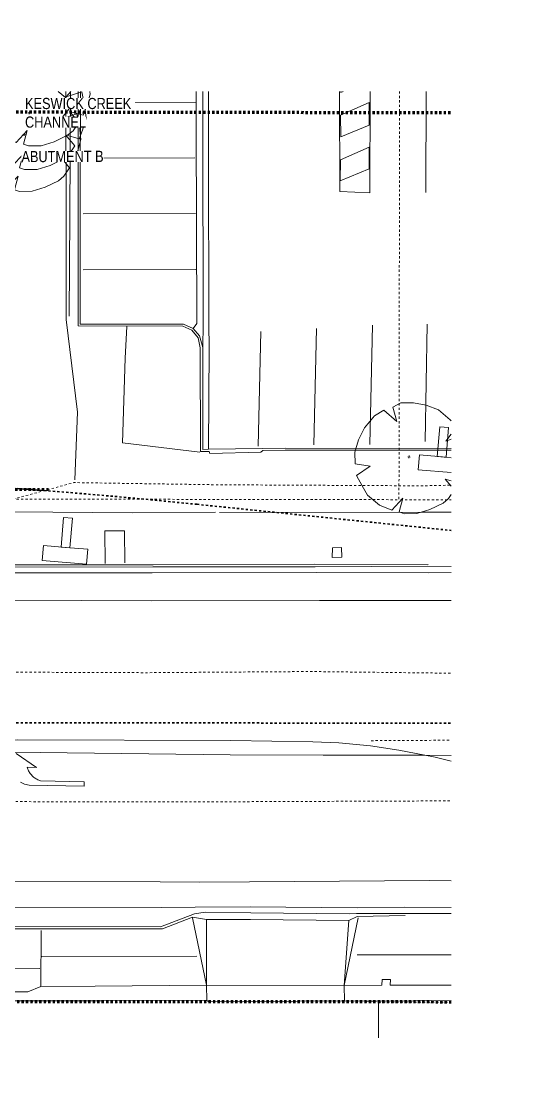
# Model space of a CAD drawing. Header units: metres. Extents: x 564 to 760, y 3 to 1698.
# Drawn here: x 627.97 to 650.71, y 1649.6 to 1697.51 of the extents above; entities that cross this region are included whole.
import ezdxf

# ---------------------------------------------------------------- set-up
doc = ezdxf.new("R2010")
doc.units = ezdxf.units.M
for name, pattern in [('ControlLine', [0.02, 0.0125, -0.0025, 0.0025, -0.0025]), ('Dashed', [0.0075, 0.005, -0.0025]), ('IMPORT-BDYS-Boundary _3_', [0.01, 0.009, -0.001]), ('IMPORT-BDYS-ProjBoundary', [0.008, 0.006, -0.002]), ('IMPORT-FURN-Fence _3_', [0.005, 0.004167, -0.0008333]), ('IMPORT-LNMK-LaneLine3 _3_', [0.012, 0.003, -0.009]), ('IMPORT-LNMK-LineCont _3_', [0.004, 0.001, -0.003])]:
    doc.linetypes.add(name, pattern=pattern)
for name, color, linetype, lineweight in [('D-BDGE', 7, 'Continuous', 13), ('D-ENHA-GEN-LINE', 7, 'Continuous', 9), ('D-ENHA-TEXT', 7, 'Continuous', 9)]:
    doc.layers.add(name, color=color, linetype=linetype, lineweight=lineweight)
doc.styles.add('Arial Narrow', font='ARIALN.TTF', dxfattribs={"height": 0.5})

# ---------------------------------------------------------------- blocks, each defined once
blk = doc.blocks.new('T2DPAA-T2D-PWA-RW-M2D-000002_ControlLinesMinor_rvt-2-DRG-2871031 - CONSTRUCTION SEQUENCE STAGE A2')
at = {"layer": 'D-BDGE', "color": 150, "linetype": 'ControlLine', "lineweight": 35, "true_color": 0x0080ff}
for p, q in [((597.318, 1675.829), (608.732, 1674.657)), ((567.602, 1666.054), (608.732, 1666.004))]:
    blk.add_line(p, q, dxfattribs=at)
blk.add_arc((568.715, 1397.294), 280, 84.13687, 90.22767, dxfattribs=at)
blk = doc.blocks.new('T2DPAA-T2D-PWA-SU-M2D-000002_dwg-40815123-DRG-2871031 - CONSTRUCTION SEQUENCE STAGE A2')
at = {"color": 9, "lineweight": 18, "true_color": 0xc0c0c0}
for p, q in [((58.703, 1585.12), (59.079, 1580.603)), ((48.45, 1583.752), (43.355, 1583.308)), ((40.975, 1582.652), (41.089, 1582.652)), ((41.032, 1582.709), (41.032, 1582.595)), ((40.827, 1581.656), (40.94, 1581.656)), ((40.884, 1581.713), (40.884, 1581.599)), ((43.593, 1580.824), (48.61, 1581.274)), ((48.843, 1578.783), (43.822, 1578.337)), ((44.043, 1575.838), (49.083, 1576.286)), ((59.998, 1569.456), (59.631, 1574.72)), ((57.194, 1574.458), (57.532, 1569.108)), ((52.221, 1573.759), (52.541, 1568.618)), ((55.026, 1568.885), (54.694, 1574.094)), ((59.271, 1568.708), (59.384, 1568.708)), ((59.327, 1568.765), (59.327, 1568.651)), ((61.277, 1568.167), (59.789, 1568.167)), ((58.892, 1546.243), (63.105, 1546.607)), ((51.734, 1545.576), (44.797, 1544.974)), ((59.945, 1544.238), (63.278, 1544.56)), ((44.757, 1544.432), (42.046, 1544.181)), ((52.447, 1543.581), (58.388, 1544.124)), ((59.505, 1544.2), (59.945, 1544.238))]:
    blk.add_line(p, q, dxfattribs=at)
at = {"color": 9, "linetype": 'IMPORT-LNMK-LineCont _3_', "lineweight": 18, "true_color": 0xc0c0c0}
blk.add_line((58.711, 1555.873), (62.294, 1556.199), dxfattribs=at)
at = {"color": 9, "lineweight": 18, "true_color": 0xc0c0c0, "flags": 128}
for points in [[(54.828, 1584.791), (55.216, 1580.321), (56.566, 1580.37), (56.2, 1584.908)], [(54.996, 1584.806), (54.887, 1584.747), (54.882, 1584.796)], [(43.233, 1583.806), (43.579, 1579.683), (44.109, 1573.39), (48.734, 1573.792), (49.188, 1573.629), (49.322, 1573.861), (48.558, 1582.615), (48.419, 1584.247)], [(49.68, 1572.821), (49.609, 1573.864), (48.849, 1582.614), (48.708, 1584.271)], [(61.186, 1569.243), (53.761, 1568.63), (52.742, 1568.532), (50.331, 1568.296), (49.966, 1572.844), (49.866, 1573.869), (49.21, 1581.413), (48.973, 1584.294)], [(42.585, 1583.751), (43.073, 1578.12), (43.471, 1573.545), (44.318, 1569.451), (44.457, 1566.417)], [(42.799, 1583.769), (42.623, 1583.505), (43.304, 1583.789), (43.475, 1583.22), (43.589, 1582.652), (43.475, 1582.084), (43.361, 1581.686), (42.736, 1581.8), (43.191, 1581.345), (42.964, 1580.948), (42.736, 1580.72)], [(42.795, 1583.769), (43.237, 1578.226), (43.579, 1573.714)], [(43.654, 1583.842), (43.678, 1583.724), (43.564, 1583.156), (43.45, 1582.758), (42.825, 1582.872), (43.28, 1582.417), (43.053, 1582.02), (42.825, 1581.792)], [(50.366, 1568.191), (49.977, 1568.163), (49.574, 1572.799), (49.435, 1573.236), (49.132, 1573.544), (48.712, 1573.702), (44.024, 1573.309), (43.479, 1579.684), (43.14, 1583.798)], [(42.235, 1583.722), (42.588, 1583.474), (42.929, 1583.19), (42.475, 1582.509), (43.156, 1582.793), (43.327, 1582.224), (43.44, 1581.656), (43.327, 1581.088), (43.213, 1580.69), (42.588, 1580.804), (43.043, 1580.349), (42.815, 1579.952), (42.588, 1579.724)], [(42.825, 1581.792), (42.257, 1581.452), (41.689, 1581.224), (41.121, 1581.167), (40.894, 1581.224), (41.007, 1581.849), (40.553, 1581.281), (39.984, 1581.452)], [(42.736, 1580.72), (42.168, 1580.38), (41.6, 1580.152), (41.032, 1580.095), (40.804, 1580.152), (40.918, 1580.777), (40.464, 1580.209), (39.895, 1580.38)], [(42.588, 1579.724), (42.02, 1579.384), (41.452, 1579.156), (40.884, 1579.099), (40.656, 1579.156), (40.77, 1579.781), (40.315, 1579.213), (39.747, 1579.384)], [(49.953, 1568.128), (46.449, 1568.241), (46.256, 1572.051), (46.2, 1573.462)], [(50.331, 1568.296), (50.069, 1568.259), (49.68, 1572.821), (49.497, 1573.33), (49.188, 1573.629)], [(58.191, 1566.435), (57.623, 1566.833), (57.339, 1567.23), (57.055, 1567.685), (57.623, 1568.14), (56.941, 1568.196), (56.884, 1568.708), (56.998, 1569.276), (57.225, 1569.844), (57.623, 1570.412), (58.021, 1570.696), (58.646, 1570.242), (58.418, 1570.867)], [(58.418, 1570.867), (58.759, 1571.094), (59.327, 1571.151), (59.896, 1571.094), (60.464, 1570.924), (61.032, 1570.526), (61.08, 1570.486)], [(59.789, 1568.167), (59.789, 1568.834), (60.989, 1568.834), (60.989, 1570.167), (60.589, 1570.167), (60.589, 1568.834), (61.22, 1568.834)], [(61.132, 1569.88), (60.918, 1569.56), (61.15, 1569.657)], [(52.762, 1568.434), (53.761, 1568.54), (61.192, 1569.168)], [(52.762, 1568.434), (52.685, 1568.365), (50.406, 1568.099), (50.366, 1568.191)], [(61.308, 1567.805), (61.032, 1567.855), (61.329, 1567.559)], [(61.361, 1567.181), (61.259, 1567.003), (61.032, 1566.776)], [(61.032, 1566.776), (60.464, 1566.435), (59.896, 1566.208), (59.327, 1566.151), (59.1, 1566.208), (59.214, 1566.833), (58.759, 1566.265), (58.191, 1566.435)], [(51.057, 1565.5), (60.172, 1566.292), (61.428, 1566.395)], [(41.817, 1564.74), (47.171, 1565.157), (50.874, 1565.494)], [(46.132, 1562.792), (45.99, 1564.247), (46.874, 1564.318), (47.017, 1562.884)], [(40.583, 1562.287), (42.041, 1562.384), (48.284, 1562.905), (55.527, 1563.551), (60.593, 1563.962)], [(61.633, 1563.974), (60.581, 1563.886), (55.547, 1563.434), (48.283, 1562.818), (42.042, 1562.272), (40.593, 1562.172)], [(40.614, 1561.905), (42.078, 1562.014), (48.277, 1562.544), (55.608, 1563.187), (60.62, 1563.597), (61.656, 1563.704)], [(40.713, 1560.677), (42.101, 1560.79), (48.366, 1561.293), (55.861, 1561.95), (60.754, 1562.361), (61.763, 1562.448)], [(41.219, 1554.418), (42.899, 1554.562), (52.432, 1555.346), (56.106, 1555.6), (57.273, 1555.659), (58.703, 1555.648), (59.993, 1555.554), (61.17, 1555.425), (61.634, 1555.374), (62.373, 1555.265)], [(62.351, 1555.522), (61.17, 1555.425), (56.618, 1555.05), (52.457, 1554.707), (43.939, 1554.085), (41.263, 1553.871)], [(42.87, 1553.95), (43.833, 1553.408), (43.421, 1553.382), (43.437, 1553.341), (43.455, 1553.3), (43.476, 1553.261), (43.498, 1553.222), (43.523, 1553.185), (43.549, 1553.149), (43.577, 1553.114), (43.607, 1553.081), (43.639, 1553.049), (43.672, 1553.019), (43.707, 1552.99), (43.744, 1552.963), (43.781, 1552.939), (43.82, 1552.916), (43.861, 1552.895), (43.902, 1552.876), (43.944, 1552.859), (43.987, 1552.844), (44.031, 1552.832), (44.075, 1552.821), (46.029, 1552.941), (46.042, 1552.742), (43.574, 1552.58), (43.505, 1552.589), (43.437, 1552.6), (43.369, 1552.615), (43.302, 1552.634), (43.237, 1552.656), (43.173, 1552.681)], [(41.73, 1548.09), (43.143, 1548.208), (49.804, 1548.766), (51.549, 1548.896), (53.799, 1549.103), (61.861, 1549.836), (62.828, 1549.909)], [(41.823, 1546.941), (43.193, 1547.059), (49.965, 1547.61), (51.469, 1547.763), (53.926, 1547.984), (58.722, 1548.344), (60.844, 1548.549), (62.929, 1548.718)], [(41.892, 1546.083), (43.237, 1546.192), (50, 1546.745), (51.468, 1547.454), (51.938, 1547.566), (53.975, 1547.719), (58.389, 1548.047), (58.717, 1548.084), (60.831, 1548.263), (62.952, 1548.45)], [(41.901, 1545.976), (43.262, 1546.091), (50.093, 1546.666), (51.383, 1547.298), (52.024, 1547.254), (53.989, 1547.414), (58.398, 1547.745), (58.756, 1547.961), (60.9, 1548.178)], [(58.799, 1547.907), (58.437, 1544.815), (58.398, 1547.745)], [(52.024, 1547.254), (52.277, 1544.315), (51.391, 1547.268)], [(52.277, 1544.315), (47.295, 1543.844), (44.87, 1543.629), (44.669, 1546.133)], [(58.437, 1544.815), (60.125, 1544.985), (60.109, 1545.231), (60.479, 1545.262), (60.489, 1545.01), (63.224, 1545.25)], [(52.339, 1543.627), (52.277, 1544.315), (58.437, 1544.815), (58.504, 1544.135)], [(58.388, 1544.124), (58.504, 1544.135), (59.505, 1544.2)], [(42.13, 1543.147), (43.562, 1543.279), (44.309, 1543.334), (44.87, 1543.629)], [(42.58, 1542.784), (47.657, 1543.218), (52.339, 1543.627), (52.447, 1543.581)]]:
    blk.add_lwpolyline(points, dxfattribs=at)
for points in [[(56.279, 1583.395), (55.061, 1582.764), (54.967, 1583.732), (56.192, 1584.41)], [(55.205, 1580.789), (55.14, 1581.729), (56.369, 1582.409), (56.446, 1581.436)], [(43.302, 1562.687), (43.302, 1563.354), (44.502, 1563.354), (44.502, 1564.687), (44.102, 1564.687), (44.102, 1563.354), (45.302, 1563.354), (45.302, 1562.687)], [(56.65, 1564.395), (56.699, 1563.975), (56.267, 1563.917), (56.243, 1564.357)]]:
    blk.add_lwpolyline(points, close=True, dxfattribs=at)
at = {"color": 9, "linetype": 'IMPORT-FURN-Fence _3_', "lineweight": 18, "true_color": 0xc0c0c0, "flags": 128}
for points in [[(50.797, 1566.729), (60.022, 1567.465), (61.325, 1567.605)], [(41.77, 1565.315), (44.424, 1566.285), (50.781, 1566.728)]]:
    blk.add_lwpolyline(points, dxfattribs=at)
at = {"color": 9, "linetype": 'IMPORT-LNMK-LaneLine3 _3_', "lineweight": 18, "true_color": 0xc0c0c0, "flags": 128}
blk.add_lwpolyline([(40.974, 1557.446), (42.162, 1557.554), (48.436, 1558.063), (55.725, 1558.735), (61.419, 1559.15), (62.038, 1559.204)], dxfattribs=at)
at = {"color": 9, "linetype": 'IMPORT-LNMK-LineCont _3_', "lineweight": 18, "true_color": 0xc0c0c0, "flags": 128}
blk.add_lwpolyline([(41.44, 1551.684), (43.866, 1551.863), (52.696, 1552.612), (56.21, 1552.925), (62.524, 1553.486)], dxfattribs=at)
blk = doc.blocks.new('T2DPAA-T2D-PWA-SU-M2D-000001_dwg-40815111-DRG-2871031 - CONSTRUCTION SEQUENCE STAGE A2')
at = {"color": 9, "linetype": 'IMPORT-BDYS-Boundary _3_', "lineweight": 18, "true_color": 0xc0c0c0}
for p, q in [((119.172, 1661.829), (113.213, 1661.332)), ((119.77, 1661.879), (119.172, 1661.829)), ((119.969, 1661.896), (119.77, 1661.879)), ((112.928, 1661.424), (112.929, 1661.4)), ((112.929, 1661.4), (112.928, 1661.424)), ((112.929, 1661.4), (112.93, 1661.375)), ((112.93, 1661.375), (112.929, 1661.4)), ((112.93, 1661.375), (112.933, 1661.309)), ((112.415, 1661.265), (98.584, 1660.109)), ((112.615, 1661.282), (112.415, 1661.265)), ((112.933, 1661.309), (112.615, 1661.282)), ((138.228, 1640.786), (138.363, 1639.196)), ((121.069, 1639.337), (121.205, 1637.739))]:
    blk.add_line(p, q, dxfattribs=at)
at = {"color": 9, "linetype": 'IMPORT-BDYS-Boundary _3_', "lineweight": 18, "true_color": 0xc0c0c0, "flags": 128}
for points in [[(135.716, 1681.599), (137.239, 1663.336), (119.969, 1661.896)], [(135.716, 1681.599), (137.239, 1663.336), (139.579, 1663.531)], [(111.933, 1679.578), (112.716, 1665.994), (112.928, 1661.425)], [(112.928, 1661.425), (112.716, 1665.994), (111.933, 1679.578)], [(113.213, 1661.332), (112.933, 1661.309), (112.93, 1661.375)], [(121.205, 1637.739), (121.069, 1639.337), (138.228, 1640.786)], [(138.363, 1639.196), (138.228, 1640.786), (141.488, 1641.061)], [(114.469, 1637.166), (114.333, 1638.769), (121.069, 1639.337)]]:
    blk.add_lwpolyline(points, dxfattribs=at)
blk = doc.blocks.new('T2DPAA-T2D-PWA-GN-XRF-000103_dwg-40807629-DRG-2871031 - CONSTRUCTION SEQUENCE STAGE A2')
at = {"color": 200, "linetype": 'IMPORT-BDYS-ProjBoundary', "lineweight": 70, "true_color": 0xbf00ff, "flags": 128}
for points in [[(304.807, 1526.663), (319.695, 1527.724), (345.818, 1529.903)], [(349.197, 1490.125), (328.778, 1488.393), (322.042, 1487.824), (322.179, 1486.222)]]:
    blk.add_lwpolyline(points, dxfattribs=at)
blk = doc.blocks.new('T2DPAA-T2D-PWA-SU-M2D-000100_Survey_rvt-2-DRG-2871031 - CONSTRUCTION SEQUENCE STAGE A2')
at = {"color": 9, "lineweight": 18, "true_color": 0xc0c0c0, "rotation": 355.1443168073812}
for name, p in [('T2DPAA-T2D-PWA-SU-M2D-000002_dwg-40815123-DRG-2871031 - CONSTRUCTION SEQUENCE STAGE A2', (414.939, 119.901)), ('T2DPAA-T2D-PWA-SU-M2D-000001_dwg-40815111-DRG-2871031 - CONSTRUCTION SEQUENCE STAGE A2', (328.846, 30.288)), ('T2DPAA-T2D-PWA-GN-XRF-000103_dwg-40807629-DRG-2871031 - CONSTRUCTION SEQUENCE STAGE A2', (134.659, 198.273))]:
    blk.add_blockref(name, p, dxfattribs=at)

msp = doc.modelspace()

# ---------------------------------------------------------------- linework, layer by layer
at = {"layer": 'D-BDGE', "linetype": 'Dashed', "lineweight": 60}
msp.add_line((629.19, 1676.491), (626.99, 1676.491), dxfattribs=at)

# ---------------------------------------------------------------- block references
at = {"color": 9, "lineweight": 5, "true_color": 0xc0c0c0}
msp.add_blockref('T2DPAA-T2D-PWA-SU-M2D-000100_Survey_rvt-2-DRG-2871031 - CONSTRUCTION SEQUENCE STAGE A2', (38.538, 0), dxfattribs=at)
at = {"lineweight": 5}
msp.add_blockref('T2DPAA-T2D-PWA-RW-M2D-000002_ControlLinesMinor_rvt-2-DRG-2871031 - CONSTRUCTION SEQUENCE STAGE A2', (38.538, 0), dxfattribs=at)

# ---------------------------------------------------------------- next in the draw order: texts
at = {"layer": 'D-ENHA-GEN-LINE', "insert": (627.97, 1691.686), "char_height": 0.5, "attachment_point": 1, "rotation": 0.1907, "style": 'Arial Narrow', "bg_fill": 3, "box_fill_scale": 1, "bg_fill_color": 256, "bg_fill_true_color": 13158600, "bg_fill_transparency": 0}
msp.add_mtext('ABUTMENT B', dxfattribs=at)
at = {"layer": 'D-ENHA-TEXT', "char_height": 0.5, "attachment_point": 1, "style": 'Arial Narrow', "bg_fill": 3, "box_fill_scale": 1, "bg_fill_color": 256, "bg_fill_true_color": 13158600, "bg_fill_transparency": 0}
for s, insert in [('KESWICK CREEK ', (628.132, 1694.07)), ('CHANNEL', (628.132, 1693.236))]:
    msp.add_mtext(s, dxfattribs=dict(at, insert=insert))

doc.saveas('drawing.dxf')
